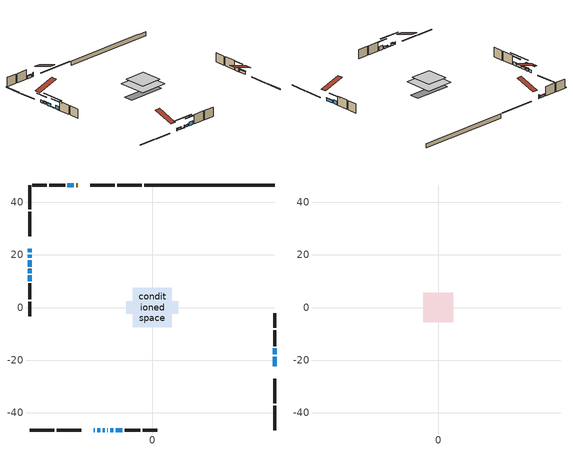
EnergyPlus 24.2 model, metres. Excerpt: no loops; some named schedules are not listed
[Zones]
conditioned space
 floor outside (Floor1 construction): -2.66,-2.66 -2.66,2.66 2.66,2.66 2.66,-2.66 z0.61
 floor adiabatic (AdiabaticFloorConstruction): -7.48,-7.48 -7.48,7.48 7.48,7.48 7.48,-7.48 z3.05
 floor foundation (Slab1 construction): -9.97,-2.45 -9.97,2.45 9.97,2.45 9.97,-2.45 z-1.68
 wall outside (RimJoist1 construction): -4,46.61 -13.32,46.61 / -46.61,-46.61 -37.3,-46.61 / -46.61,46.61 -46.61,37.3 / 46.61,-46.61 46.61,-37.3 z0.61:0.91
 wall outside (RimJoist2 construction): -14.24,46.61 -23.56,46.61 / -36.37,-46.61 -27.05,-46.61 / -46.61,36.37 -46.61,27.05 / 46.61,-36.37 46.61,-27.05 z0.61:0.91
 wall outside (AdiabaticWallConstruction 1): -28.3,46.61 -28.89,46.61 z0.61:2.64
 wall outside (AdiabaticWallConstruction): -22.31,-46.61 -21.85,-46.61 / -29.82,46.61 -32.26,46.61 / -46.61,20.16 -46.61,18.94 / -46.61,18.02 -46.61,15.58 / -17.09,-46.61 -16.89,-46.61 / -15.97,-46.61 -14.82,-46.61 z0.61:1.83; -46.61,22.31 -46.61,21.09 / 46.61,-22.31 46.61,-18.65 z0.61:1.98; -20.93,-46.61 -19.71,-46.61 z0.61:1.68; -18.78,-46.61 -18.01,-46.61 / -46.61,14.65 -46.61,13.12 z0.61:0.92; 46.61,-17.73 46.61,-15.59 / -13.9,-46.61 -11.46,-46.61 z0.61:2.59; -46.61,12.2 -46.61,10.06 z0.61:2.44
 wall outside (Wall1 construction): -33.18,46.61 -39.24,46.61 / -10.53,-46.61 -4.47,-46.61 / -46.61,9.13 -46.61,3.08 / 46.61,-14.66 46.61,-8.61 z0.61:5.49
 wall outside (Wall2 construction): -40.17,46.61 -45.68,46.61 / -3.54,-46.61 1.97,-46.61 / -46.61,2.15 -46.61,-3.36 / 46.61,-7.68 46.61,-2.17 z0.61:5.49
 wall foundation (FoundationWall1 construction): -3.07,46.61,-1.68 -3.07,46.61,0.61 41.64,46.61,0.61 41.64,46.61,0.47 46.61,46.61,0.47 46.61,46.61,-1.68
 window (WindowConstruction 9): -22.31,-46.61 -21.85,-46.61 z0.61:1.83
 window (WindowConstruction 3): -46.61,22.31 -46.61,21.09 z0.61:1.98
 window (WindowConstruction 4): 46.61,-22.31 46.61,-18.65 z0.61:1.98
 window (WindowConstruction 5): -29.82,46.61 -32.26,46.61 z0.61:1.83
 window (WindowConstruction 6): -20.93,-46.61 -19.71,-46.61 z0.61:1.68
 window (WindowConstruction 7): -46.61,20.16 -46.61,18.94 z0.61:1.83
 window (WindowConstruction 8): -46.61,18.02 -46.61,15.58 z0.61:1.83
 window (WindowConstruction 12): -18.78,-46.61 -18.02,-46.61 z0.61:0.91
 window (WindowConstruction 13): -46.61,14.65 -46.61,13.12 z0.61:0.91
 window (WindowConstruction 10): -17.09,-46.61 -16.9,-46.61 z0.61:1.83
 window (WindowConstruction 11): -15.97,-46.61 -14.82,-46.61 z0.61:1.83
 window (WindowConstruction): 46.61,-17.73 46.61,-15.59 z0.61:2.59
 window (WindowConstruction 1): -13.89,-46.61 -11.46,-46.61 z0.61:2.59
 window (WindowConstruction 2): -46.61,12.19 -46.61,10.06 z0.61:2.44
 door (Door): -28.3,46.61 -28.89,46.61 z0.61:2.64
 ceiling adiabatic (AdiabaticFloorConstruction): 7.48,-7.48 7.48,7.48 -7.48,7.48 -7.48,-7.48 z3.05
attic - vented
 floor to conditioned space (Floor2 construction Reversed): -5.61,-5.61 -5.61,5.61 5.61,5.61 5.61,-5.61 z5.49
 roof outside (Roof1 construction): -27.37,46.61,5.49 -27.37,35.67,9.13 -24.49,35.67,9.13 -24.49,46.61,5.49; -23.24,-46.61,5.49 -23.24,-35.67,9.13 -26.12,-35.67,9.13 -26.12,-46.61,5.49; -46.61,23.24,5.49 -35.67,23.24,9.13 -35.67,26.12,9.13 -46.61,26.12,5.49; 46.61,-23.24,5.49 35.67,-23.24,9.13 35.67,-26.12,9.13 46.61,-26.12,5.49
shading: -46.61,18.45 -46.61,24.95 -47.02,24.95 -47.02,18.45 z4.62; 46.61,-18.45 46.61,-22.51 47.02,-22.51 47.02,-18.45 z2.18; -32.46,46.61 -29.62,46.61 -29.62,47.02 -32.46,47.02 z2.03; -19.51,-46.61 -21.13,-46.61 -21.13,-47.02 -19.51,-47.02 z1.88; -46.61,18.74 -46.61,20.36 -47.02,20.36 -47.02,18.74 z2.03; -46.61,15.38 -46.61,18.22 -47.02,18.22 -47.02,15.38 z2.03; -12.64,-46.61 -24.16,-46.61 -24.16,-47.02 -12.64,-47.02 z6.29; -46.61,7.74 -46.61,20.03 -47.02,20.03 -47.02,7.74 z6.29; 46.61,-12.95 46.61,-20.36 47.02,-20.36 47.02,-12.95 z5.23; -8.82,-46.61 -16.53,-46.61 -16.53,-47.02 -8.82,-47.02 z5.23; -46.61,7.42 -46.61,14.83 -47.02,14.83 -47.02,7.42 z5.08
[Building]
Building 1: Terrain=Suburbs
[Site:Location]
Toronto City Centre_ON: Latitude {deg}=43.63; Longitude {deg}=-79.39; Time Zone {hr}=-5; Elevation {m}=77; Keep Site Location Information=Yes
[Site:GroundTemperature:Shallow]
5.01852, 3.26908, 3.12898, 3.95918, 7.29196, 10.6092, 13.4851, 15.3069, 15.4617, 13.9799, 11.1774, 7.9619
[Site:WaterMainsTemperature]
Calculation Method=Schedule; Temperature Schedule=mains temperature schedule
[Material] Roughness=Rough; Thermal Absorptance=0.9
Name | Thickness {m} | Conductivity {W/m-K} | Density {kg/m3} | Specific Heat {J/kg-K} | Solar Absorptance | Visible Absorptance
asphalt or fiberglass shingles | 0.00635 | 0.162714 | 1121.4 | 1465.45 | 0.4 | 0.4
ceiling loosefill ins | 0.169333 | 0.0480833 | 16.02 | 1046.75 | 0.7 | 0.7
ceiling stud and cavity | 0.1397 | 0.14941 | 65.682 | 1177.47 | 0.7 | 0.7
concrete 4.0 in. | 0.1016 | 1.803125 | 2242.8 | 837.4 | 0.7 | 0.7
concrete 8.0 in. | 0.2032 | 1.803125 | 2242.8 | 837.4 | 0.7 | 0.7
door material | 0.04445 | 0.327969 | 512.64 | 1214.23 | 0.7 | 0.7
exterior vertical ins | 0.00200675 | 0.029427 | 32.04 | 1214.23 | 0.7 | 0.7
floor covering | 0.0127 | 0.0433444 | 54.468 | 1339.84 | 0.6 | 0.6
floor rigid ins | 0.103632 | 0.029427 | 32.04 | 1214.23 | 0.7 | 0.7
floor rigid ins 1; wall rigid ins | 0.512978 | 0.029427 | 32.04 | 1214.23 | 0.7 | 0.7
floor stud and cavity | 0.1397 | 0.184851 | 92.3553 | 1139.71 | 0.7 | 0.7
floor stud and cavity 1 | 0.1397 | 1.75129 | 37.0049 | 1207.88 | 0.7 | 0.7
furniture material conditioned space 1 | 0.1524 | 0.115458 | 640.8 | 1214.23 | 0.6 | 0.6
gypsum board | 0.0127 | 0.160291 | 801 | 837.4 | 0.6 | 0.6
gypsum board 1 | 0.0127 | 0.160291 | 801 | 837.4 | 0.7 | 0.7
osb sheathing 0.5 in. | 0.0127 | 0.115458 | 512.64 | 1214.23 | 0.7 | 0.7
osb sheathing 0.75 in. | 0.01905 | 0.115458 | 512.64 | 1214.23 | 0.7 | 0.7
osb sheathing 2.0 in. | 0.0508 | 0.115458 | 512.64 | 1214.23 | 0.7 | 0.7
rim joist rigid ins | 0.051816 | 0.029427 | 32.04 | 1214.23 | 0.7 | 0.7
rim joist stud and cavity | 0.0508 | 0.0346098 | 125.044 | 1163.47 | 0.6 | 0.6
rim joist stud and cavity 1 | 0.0508 | 0.0376839 | 125.044 | 1163.47 | 0.6 | 0.6
wall stud and cavity | 0.1397 | 0.0809575 | 139.0536 | 1170.24 | 0.7 | 0.7
wall stud and cavity 1 | 0.1397 | 0.0814562 | 139.0536 | 1170.24 | 0.7 | 0.7
wall stud and cavity 2 | 0.0889 | 0.380278 | 52.3479 | 1209.89 | 0.7 | 0.7
wall stud and cavity 3 | 0.0889 | 0.391764 | 83.0341 | 1211.67 | 0.7 | 0.7
wood siding | 0.0254 | 0.102417 | 544.68 | 1172.36 | 0.4 | 0.4
wood siding 1; wood siding 2; wood siding 3 | 0.0254 | 0.102417 | 544.68 | 1172.36 | 0.7 | 0.7
[WindowMaterial:SimpleGlazingSystem]
Name | U-Factor {W/m2-K} | Solar Heat Gain Coefficient
WindowMaterial | 3.29438 | 0.7
WindowMaterial 1 | 3.31993 | 0.68
WindowMaterial 10 | 7.55855 | 0.54
WindowMaterial 11 | 6.64383 | 0.77
WindowMaterial 12 | 3.30687 | 0.51
WindowMaterial 2 | 3.324469 | 0.67
WindowMaterial 3 | 3.3256 | 0.67
WindowMaterial 4 | 3.29835 | 0.69
WindowMaterial 5 | 3.30119 | 0.67
WindowMaterial 6 | 3.34775 | 0.62
WindowMaterial 7 | 3.32788 | 0.67
WindowMaterial 8 | 3.31766 | 0.69
WindowMaterial 9 | 7.54152 | 0.54
[Construction]
AdiabaticFloorConstruction: floor stud and cavity 1, floor rigid ins 1, osb sheathing 0.75 in., floor covering
AdiabaticWallConstruction: wood siding 2, wall rigid ins, wall stud and cavity 2, gypsum board
AdiabaticWallConstruction 1: wood siding 3, wall rigid ins, wall stud and cavity 2, gypsum board
Door: door material
Floor1 construction: floor stud and cavity, floor rigid ins, osb sheathing 0.75 in., floor covering
Floor2 construction Reversed: gypsum board, ceiling stud and cavity, ceiling loosefill ins
FoundationWall1 construction: concrete 8.0 in., gypsum board 1
furniture construction conditioned space 1: furniture material conditioned space 1
PartitionWallConstruction: gypsum board, wall stud and cavity 3, gypsum board
RimJoist1 construction: wood siding 1, rim joist rigid ins, osb sheathing 2.0 in., rim joist stud and cavity
RimJoist2 construction: wood siding 1, osb sheathing 2.0 in., rim joist stud and cavity 1
Roof1 construction: asphalt or fiberglass shingles
Slab1 construction: concrete 4.0 in.
Wall1 construction: wood siding, osb sheathing 0.5 in., wall stud and cavity, gypsum board
Wall2 construction: wood siding, osb sheathing 0.5 in., wall stud and cavity 1, gypsum board
WindowConstruction: WindowMaterial
WindowConstruction 1: WindowMaterial 1
WindowConstruction 10: WindowMaterial 10
WindowConstruction 11: WindowMaterial 11
WindowConstruction 12; WindowConstruction 13: WindowMaterial 12
WindowConstruction 2: WindowMaterial 2
WindowConstruction 3: WindowMaterial 3
WindowConstruction 4: WindowMaterial 4
WindowConstruction 5: WindowMaterial 5
WindowConstruction 6: WindowMaterial 6
WindowConstruction 7: WindowMaterial 7
WindowConstruction 8: WindowMaterial 8
WindowConstruction 9: WindowMaterial 9
[Zone] Multiplier=1; Part of Total Floor Area=Yes
Name | Volume {m3}
attic - vented | 74.6047
conditioned space | 859
[Space]
Name | Zone | Volume {m3}
attic - vented 1 | attic - vented | 74.6047
conditioned space 1 | conditioned space | 859
[ZoneInfiltration:EffectiveLeakageArea]
infil attic - vented 1: Zone or Space=attic - vented 1; Schedule=Always On Discrete; Effective Air Leakage Area {cm2}=5308.21; Stack Coefficient=0.000253495; Wind Coefficient=1.07573e-05
[ZoneMixing]
whole house fan mix: Zone or Space=attic - vented; Schedule=Always On Continuous; Design Flow Rate Calculation Method=Flow/Zone; Design Flow Rate {m3/s}=0; Source Zone or Space=conditioned space
[SurfaceProperty:ExposedFoundationPerimeter]
Slab1: Exposed Perimeter Calculation Method=TotalExposedPerimeter; Total Exposed Perimeter {m}=49.682
[InternalMass] Zone or ZoneList=conditioned space; Space or SpaceList=conditioned space 1
Name | Construction | Surface Area {m2}
furniture mass conditioned space 1 | furniture construction conditioned space 1 | 139.988
partition wall mass | PartitionWallConstruction | 349.97
[Lights]
interior lighting: Zone or ZoneList or Space or SpaceList=conditioned space 1; Schedule=interior lighting schedule; Design Level Calculation Method=LightingLevel; Lighting Level {W}=343.2; Return Air Fraction=0; Fraction Radiant=0.6; Fraction Visible=0.2; Fraction Replaceable=1
[People]
occupants: Zone or ZoneList or Space or SpaceList=conditioned space 1; Number of People Schedule=occupants schedule; Number of People Calculation Method=People; Number of People=3; Fraction Radiant=0.314171; Sensible Heat Fraction=0.56303; Activity Level Schedule=occupants activity schedule; Carbon Dioxide Generation Rate {m3/s-W}=0; Enable ASHRAE 55 Comfort Warnings=No; Mean Radiant Temperature Calculation Type=EnclosureAveraged
[ElectricEquipment] Zone or ZoneList or Space or SpaceList=conditioned space 1; Design Level Calculation Method=EquipmentLevel
Name | Schedule | Design Level {W} | Fraction Latent | Fraction Radiant | Fraction Lost
clothes dryer | clothes dryer schedule | 140.772 | 0.015 | 0.081 | 0.85
clothes washer | clothes washer schedule | 32.1985 | 0.03 | 0.162 | 0.7
cooking range | cooking range schedule | 215.147 | 0.08 | 0.432 | 0.2
dishwasher | dishwasher schedule | 66.8632 | 0.3 | 0.18 | 0.4
fridge | fridge schedule | 72.9452 | 0 | 0.6 | 0
mech vent bath fan 0 | mech vent bath fan 0 schedule | 50.2 | 0 | 0 | 1
mech vent bath fan 1 | mech vent bath fan 1 schedule | 50.2 | 0 | 0 | 1
mech vent bath fan 2 | mech vent bath fan 2 schedule | 50.2 | 0 | 0 | 1
mech vent bath fan 3 | mech vent bath fan 3 schedule | 50.2 | 0 | 0 | 1
mech vent house fan | mech vent house fan schedule | 0 | 0 | 0 | 1
mech vent house fan cfis | mech vent house fan cfis schedule | 0 | 0 | 0 | 0
mech vent range fan 0 | mech vent range fan 0 schedule | 57 | 0 | 0 | 1
misc plug loads | misc plug loads schedule | 494.7 | 0.045 | 0.513 | 0.1
whole house fan | Always On Discrete | 0 | 0 | 0 | 1
[OtherEquipment] Zone or ZoneList or Space or SpaceList=conditioned space 1; Design Level Calculation Method=EquipmentLevel
Name | Fuel Type | Schedule | Design Level {W} | Fraction Latent | Fraction Radiant | Fraction Lost
clothes dryer 1 | Electricity | clothes dryer schedule | 0 | 0.015 | 0.081 | 0.85
cooking range 1 | Electricity | cooking range schedule | 0 | 0.08 | 0.432 | 0.2
general water use latent | None | general water use schedule | 62.594 | 1 | 0 | 0
general water use sensible | None | general water use schedule | -61.6891 | 0 | 0.6 | 0
mech vent house fan latent load | None | Always On Discrete | 0 | 1 | 0 | 0
mech vent house fan sensible load | None | Always On Discrete | 0 | 0 | 0 | 0
water heater energy adjustment1 | NaturalGas | Always On Discrete | 0.01 | 0 | 0 | 1
[ZoneInfiltration:DesignFlowRate] Zone or ZoneList or Space or SpaceList=conditioned space 1; Schedule=Always On Discrete; Design Flow Rate Calculation Method=Flow/Zone; Design Flow Rate {m3/s}=0
infil flow; natural vent flow; whole house fan flow
[AvailabilityManager:Scheduled]
central ac and furnace airloop Availability Manager: Schedule=Always On Discrete
[Foundation:Kiva]
Foundation Kiva 1: Initial Indoor Air Temperature {C}=18; Wall Height Above Grade {m}=0.609996; Wall Depth Below Slab {m}=0.2032; Custom Block Material Name 1=exterior vertical ins; Custom Block Depth 1 {m}=2.28999; Custom Block X Position 1 {m}=0.2159; Custom Block Z Position 1 {m}=0
[Foundation:Kiva:Settings]
Soil Conductivity {W/m-K}=0.849921; Soil Density {kg/m3}=1842.3; Soil Specific Heat {J/kg-K}=418.7; Ground Solar Absorptivity=0.9; Ground Thermal Absorptivity=0.9; Ground Surface Roughness {m}=0.03; Far-Field Width {m}=40; Deep-Ground Boundary Condition=ZeroFlux; Deep-Ground Depth {m}=40; Minimum Cell Dimension {m}=0.2; Maximum Cell Growth Coefficient=3; Simulation Timestep=Timestep
[Exterior:Lights]
exterior lighting: Schedule=exterior lighting schedule; Design Level {W}=75.6
[EnergyManagementSystem:GlobalVariable]
central_ac_and_furnace_airloop_Fan_RTF
infil_program_Qfan
infil_program_Qinf
natural_vent_program_Qnv
natural_vent_program_Qwhf
[EnergyManagementSystem:Sensor]
Name | Output:Variable or Output:Meter Index Key | Output:Variable or Output:Meter
airflow_gain | infil flow | Infiltration Sensible Heat Gain Energy
airflow_gain_1 | natural vent flow | Infiltration Sensible Heat Gain Energy
airflow_gain_2 | whole house fan flow | Infiltration Sensible Heat Gain Energy
airflow_loss | infil flow | Infiltration Sensible Heat Loss Energy
airflow_loss_1 | natural vent flow | Infiltration Sensible Heat Loss Energy
airflow_loss_2 | whole house fan flow | Infiltration Sensible Heat Loss Energy
clg_load_cond |  | Cooling:EnergyTransfer:Zone:CONDITIONED SPACE
clg_sp_s; clg_sp_s_1 | cooling setpoint | Schedule Value
clothes_dryer_exhaust_0_sch_s | clothes dryer exhaust 0 schedule | Schedule Value
cool_season | cooling season schedule | Schedule Value
htg_load_cond |  | Heating:EnergyTransfer:Zone:CONDITIONED SPACE
htg_sp_s; htg_sp_s_1 | heating setpoint | Schedule Value
ig_ee_conv | clothes dryer | Electric Equipment Convective Heating Energy
ig_ee_conv_2 | cooking range | Electric Equipment Convective Heating Energy
ig_ee_conv_4 | fridge | Electric Equipment Convective Heating Energy
ig_ee_conv_5 | misc plug loads | Electric Equipment Convective Heating Energy
ig_ee_conv_6 | whole house fan | Electric Equipment Convective Heating Energy
ig_ee_rad | clothes dryer | Electric Equipment Radiant Heating Energy
ig_ee_rad_2 | cooking range | Electric Equipment Radiant Heating Energy
ig_ee_rad_4 | fridge | Electric Equipment Radiant Heating Energy
ig_ee_rad_5 | misc plug loads | Electric Equipment Radiant Heating Energy
ig_ee_rad_6 | whole house fan | Electric Equipment Radiant Heating Energy
ig_lgt_conv | interior lighting | Lights Convective Heating Energy
ig_lgt_rad | interior lighting | Lights Radiant Heating Energy
ig_lgt_vis | interior lighting | Lights Visible Radiation Heating Energy
ig_oe_conv | clothes dryer 1 | Other Equipment Convective Heating Energy
ig_oe_conv_1 | cooking range 1 | Other Equipment Convective Heating Energy
ig_oe_conv_2 | general water use latent | Other Equipment Convective Heating Energy
ig_oe_conv_3 | general water use sensible | Other Equipment Convective Heating Energy
ig_oe_conv_4 | water heater energy adjustment1 | Other Equipment Convective Heating Energy
ig_oe_rad | clothes dryer 1 | Other Equipment Radiant Heating Energy
ig_oe_rad_1 | cooking range 1 | Other Equipment Radiant Heating Energy
ig_oe_rad_2 | general water use latent | Other Equipment Radiant Heating Energy
ig_oe_rad_3 | general water use sensible | Other Equipment Radiant Heating Energy
ig_oe_rad_4 | water heater energy adjustment1 | Other Equipment Radiant Heating Energy
ig_ppl_conv | occupants | People Convective Heating Energy
ig_ppl_rad | occupants | People Radiant Heating Energy
im_conv | furniture mass conditioned space 1 | Surface Inside Face Convection Heat Gain Energy
im_conv_1 | partition wall mass | Surface Inside Face Convection Heat Gain Energy
im_ig | furniture mass conditioned space 1 | Surface Inside Face Internal Gains Radiation Heat Gain Energy
im_ig_1 | partition wall mass | Surface Inside Face Internal Gains Radiation Heat Gain Energy
im_lgt | furniture mass conditioned space 1 | Surface Inside Face Lights Radiation Heat Gain Energy
im_lgt_1 | partition wall mass | Surface Inside Face Lights Radiation Heat Gain Energy
im_sol | furniture mass conditioned space 1 | Surface Inside Face Solar Radiation Heat Gain Energy
im_sol_1 | partition wall mass | Surface Inside Face Solar Radiation Heat Gain Energy
im_surf | furniture mass conditioned space 1 | Surface Inside Face Net Surface Thermal Radiation Heat Gain Energy
im_surf_1 | partition wall mass | Surface Inside Face Net Surface Thermal Radiation Heat Gain Energy
mech_vent_bath_fan_0_sch_s | mech vent bath fan 0 schedule | Schedule Value
mech_vent_bath_fan_1_sch_s | mech vent bath fan 1 schedule | Schedule Value
mech_vent_bath_fan_2_sch_s | mech vent bath fan 2 schedule | Schedule Value
mech_vent_bath_fan_3_sch_s | mech vent bath fan 3 schedule | Schedule Value
mech_vent_range_fan_0_sch_s | mech vent range fan 0 schedule | Schedule Value
mv_conv | mech vent bath fan 0 | Electric Equipment Convective Heating Energy
mv_conv_1 | mech vent bath fan 1 | Electric Equipment Convective Heating Energy
mv_conv_2 | mech vent bath fan 2 | Electric Equipment Convective Heating Energy
mv_conv_3 | mech vent bath fan 3 | Electric Equipment Convective Heating Energy
mv_conv_4 | mech vent house fan | Electric Equipment Convective Heating Energy
mv_conv_5 | mech vent house fan cfis | Electric Equipment Convective Heating Energy
mv_conv_6 | mech vent range fan 0 | Electric Equipment Convective Heating Energy
mv_conv_7 | mech vent house fan latent load | Other Equipment Convective Heating Energy
mv_conv_8 | mech vent house fan sensible load | Other Equipment Convective Heating Energy
mv_rad | mech vent bath fan 0 | Electric Equipment Radiant Heating Energy
mv_rad_1 | mech vent bath fan 1 | Electric Equipment Radiant Heating Energy
mv_rad_2 | mech vent bath fan 2 | Electric Equipment Radiant Heating Energy
mv_rad_3 | mech vent bath fan 3 | Electric Equipment Radiant Heating Energy
mv_rad_4 | mech vent house fan | Electric Equipment Radiant Heating Energy
mv_rad_5 | mech vent house fan cfis | Electric Equipment Radiant Heating Energy
mv_rad_6 | mech vent range fan 0 | Electric Equipment Radiant Heating Energy
mv_rad_7 | mech vent house fan latent load | Other Equipment Radiant Heating Energy
mv_rad_8 | mech vent house fan sensible load | Other Equipment Radiant Heating Energy
natural_vent_s | natural vent schedule | Schedule Value
out_pb_s |  | Site Outdoor Air Barometric Pressure
out_wt_s |  | Site Outdoor Air Humidity Ratio
site_vw_s |  | Site Wind Speed
ss_back_out | Window1 | Surface Window Shortwave from Zone Back Out Window Heat Transfer Rate
ss_back_out_1 | Window10 | Surface Window Shortwave from Zone Back Out Window Heat Transfer Rate
ss_back_out_10 | Window4 | Surface Window Shortwave from Zone Back Out Window Heat Transfer Rate
ss_back_out_11 | Window5 | Surface Window Shortwave from Zone Back Out Window Heat Transfer Rate
ss_back_out_12 | Window6 | Surface Window Shortwave from Zone Back Out Window Heat Transfer Rate
ss_back_out_13 | Window8 | Surface Window Shortwave from Zone Back Out Window Heat Transfer Rate
ss_back_out_2 | Window11 | Surface Window Shortwave from Zone Back Out Window Heat Transfer Rate
ss_back_out_3 | Window13 | Surface Window Shortwave from Zone Back Out Window Heat Transfer Rate
ss_back_out_4 | Window15 | Surface Window Shortwave from Zone Back Out Window Heat Transfer Rate
ss_back_out_5 | Window17 | Surface Window Shortwave from Zone Back Out Window Heat Transfer Rate
ss_back_out_6 | Window18 | Surface Window Shortwave from Zone Back Out Window Heat Transfer Rate
ss_back_out_7 | Window19 | Surface Window Shortwave from Zone Back Out Window Heat Transfer Rate
ss_back_out_8 | Window20 | Surface Window Shortwave from Zone Back Out Window Heat Transfer Rate
ss_back_out_9 | Window3 | Surface Window Shortwave from Zone Back Out Window Heat Transfer Rate
ss_conv | Door1 | Surface Inside Face Convection Heat Gain Energy
ss_conv_1 | Window1 | Surface Inside Face Convection Heat Gain Energy
ss_conv_10 | Window3 | Surface Inside Face Convection Heat Gain Energy
ss_conv_11 | Window4 | Surface Inside Face Convection Heat Gain Energy
ss_conv_12 | Window5 | Surface Inside Face Convection Heat Gain Energy
ss_conv_13 | Window6 | Surface Inside Face Convection Heat Gain Energy
ss_conv_14 | Window8 | Surface Inside Face Convection Heat Gain Energy
ss_conv_2 | Window10 | Surface Inside Face Convection Heat Gain Energy
ss_conv_3 | Window11 | Surface Inside Face Convection Heat Gain Energy
ss_conv_4 | Window13 | Surface Inside Face Convection Heat Gain Energy
ss_conv_5 | Window15 | Surface Inside Face Convection Heat Gain Energy
ss_conv_6 | Window17 | Surface Inside Face Convection Heat Gain Energy
ss_conv_7 | Window18 | Surface Inside Face Convection Heat Gain Energy
ss_conv_8 | Window19 | Surface Inside Face Convection Heat Gain Energy
ss_conv_9 | Window20 | Surface Inside Face Convection Heat Gain Energy
ss_ig | Door1 | Surface Inside Face Internal Gains Radiation Heat Gain Energy
ss_ig_1 | Window1 | Surface Inside Face Internal Gains Radiation Heat Gain Energy
ss_ig_10 | Window3 | Surface Inside Face Internal Gains Radiation Heat Gain Energy
ss_ig_11 | Window4 | Surface Inside Face Internal Gains Radiation Heat Gain Energy
ss_ig_12 | Window5 | Surface Inside Face Internal Gains Radiation Heat Gain Energy
ss_ig_13 | Window6 | Surface Inside Face Internal Gains Radiation Heat Gain Energy
ss_ig_14 | Window8 | Surface Inside Face Internal Gains Radiation Heat Gain Energy
ss_ig_2 | Window10 | Surface Inside Face Internal Gains Radiation Heat Gain Energy
ss_ig_3 | Window11 | Surface Inside Face Internal Gains Radiation Heat Gain Energy
ss_ig_4 | Window13 | Surface Inside Face Internal Gains Radiation Heat Gain Energy
ss_ig_5 | Window15 | Surface Inside Face Internal Gains Radiation Heat Gain Energy
ss_ig_6 | Window17 | Surface Inside Face Internal Gains Radiation Heat Gain Energy
ss_ig_7 | Window18 | Surface Inside Face Internal Gains Radiation Heat Gain Energy
ss_ig_8 | Window19 | Surface Inside Face Internal Gains Radiation Heat Gain Energy
ss_ig_9 | Window20 | Surface Inside Face Internal Gains Radiation Heat Gain Energy
ss_lgt | Door1 | Surface Inside Face Lights Radiation Heat Gain Energy
ss_sol | Door1 | Surface Inside Face Solar Radiation Heat Gain Energy
ss_surf | Door1 | Surface Inside Face Net Surface Thermal Radiation Heat Gain Energy
ss_surf_1 | Window1 | Surface Inside Face Net Surface Thermal Radiation Heat Gain Energy
ss_surf_10 | Window3 | Surface Inside Face Net Surface Thermal Radiation Heat Gain Energy
ss_surf_11 | Window4 | Surface Inside Face Net Surface Thermal Radiation Heat Gain Energy
ss_surf_12 | Window5 | Surface Inside Face Net Surface Thermal Radiation Heat Gain Energy
ss_surf_13 | Window6 | Surface Inside Face Net Surface Thermal Radiation Heat Gain Energy
ss_surf_14 | Window8 | Surface Inside Face Net Surface Thermal Radiation Heat Gain Energy
ss_surf_2 | Window10 | Surface Inside Face Net Surface Thermal Radiation Heat Gain Energy
ss_surf_3 | Window11 | Surface Inside Face Net Surface Thermal Radiation Heat Gain Energy
ss_surf_4 | Window13 | Surface Inside Face Net Surface Thermal Radiation Heat Gain Energy
ss_surf_5 | Window15 | Surface Inside Face Net Surface Thermal Radiation Heat Gain Energy
ss_surf_6 | Window17 | Surface Inside Face Net Surface Thermal Radiation Heat Gain Energy
ss_surf_7 | Window18 | Surface Inside Face Net Surface Thermal Radiation Heat Gain Energy
ss_surf_8 | Window19 | Surface Inside Face Net Surface Thermal Radiation Heat Gain Energy
ss_surf_9 | Window20 | Surface Inside Face Net Surface Thermal Radiation Heat Gain Energy
ss_trans_in | Window1 | Surface Window Transmitted Solar Radiation Rate
ss_trans_in_1 | Window10 | Surface Window Transmitted Solar Radiation Rate
ss_trans_in_10 | Window4 | Surface Window Transmitted Solar Radiation Rate
ss_trans_in_11 | Window5 | Surface Window Transmitted Solar Radiation Rate
ss_trans_in_12 | Window6 | Surface Window Transmitted Solar Radiation Rate
ss_trans_in_13 | Window8 | Surface Window Transmitted Solar Radiation Rate
ss_trans_in_2 | Window11 | Surface Window Transmitted Solar Radiation Rate
ss_trans_in_3 | Window13 | Surface Window Transmitted Solar Radiation Rate
ss_trans_in_4 | Window15 | Surface Window Transmitted Solar Radiation Rate
ss_trans_in_5 | Window17 | Surface Window Transmitted Solar Radiation Rate
